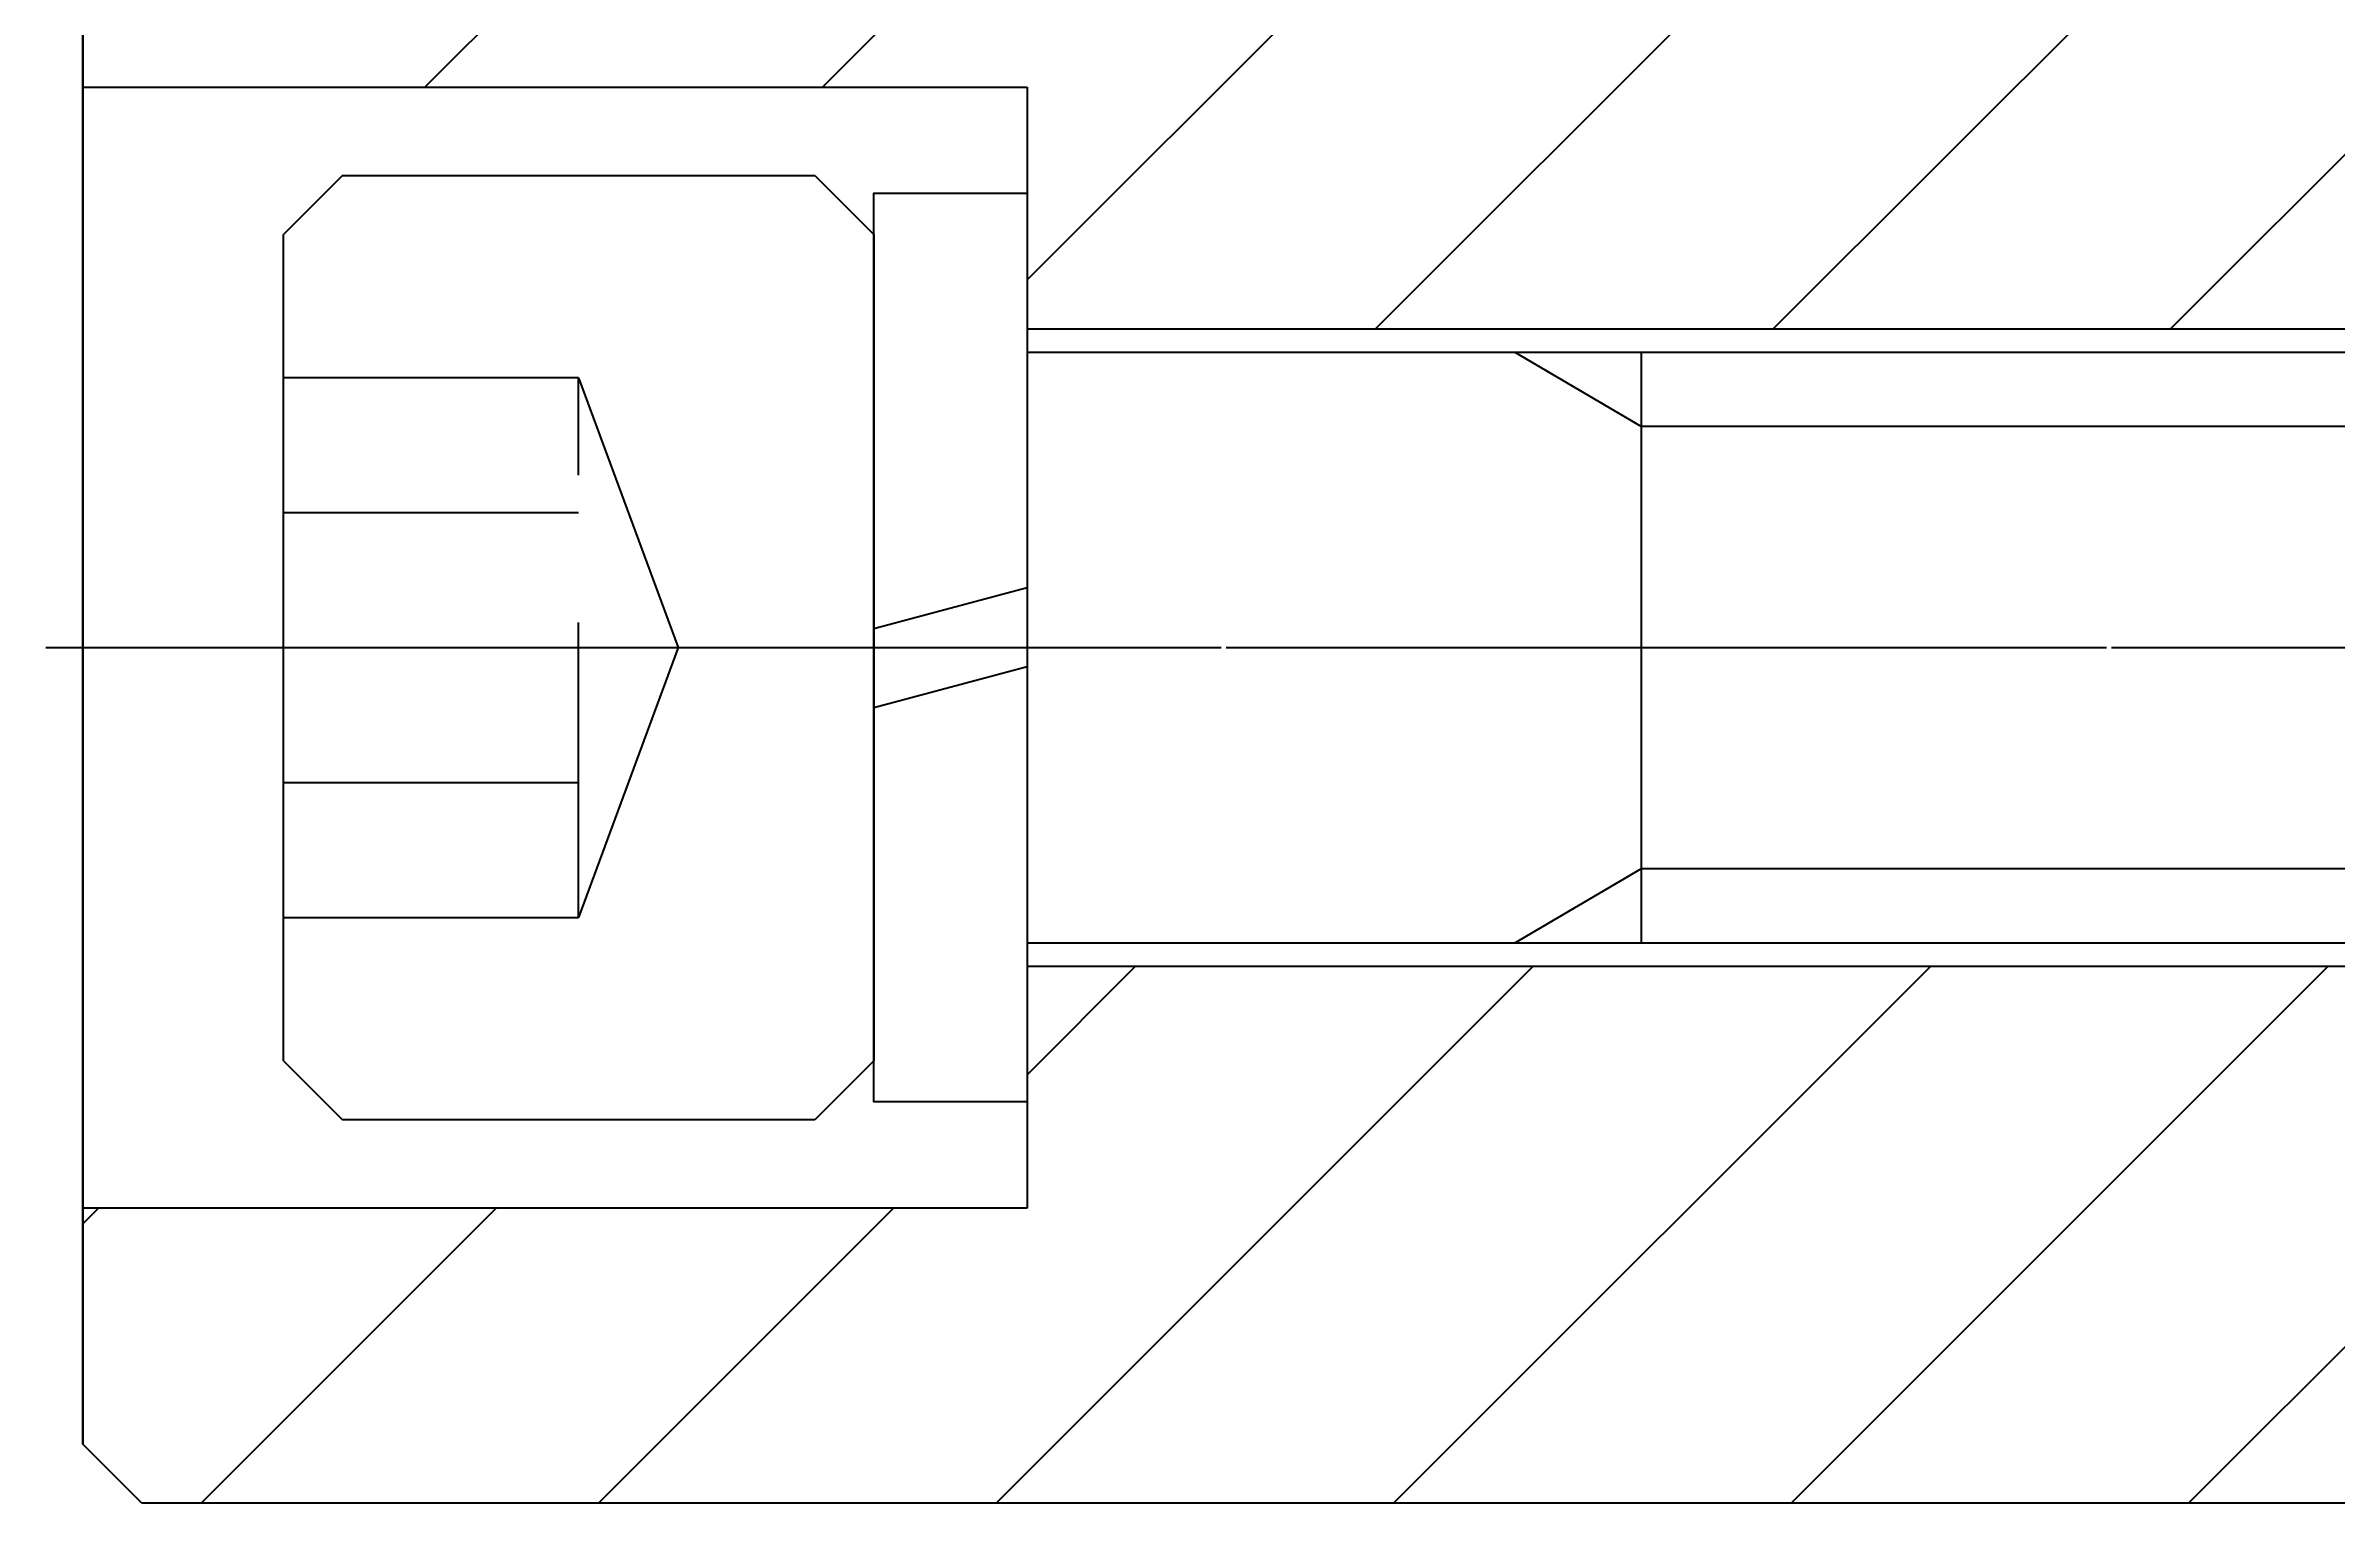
# Model space of a CAD drawing. Header units: millimetres. Extents: x -25 to 1862, y -10 to 2202.
# Drawn here: x 838.43 to 877.2, y 1974.02 to 1998.72 of the extents above; entities that cross this region are included whole.
import ezdxf

# ---------------------------------------------------------------- set-up
doc = ezdxf.new("R2010")
doc.units = ezdxf.units.MM
doc.header["$LTSCALE"] = 10
doc.linetypes.add('CENTER', pattern=[2, 1.25, -0.25, 0.25, -0.25])
doc.linetypes.add('DASHED', pattern=[0.75, 0.5, -0.25])
for name, color, linetype in [('1轮廓实线层', 7, 'Continuous'), ('2细线层', 4, 'Continuous'), ('3中心线层', 1, 'CENTER'), ('4虚线层', 6, 'DASHED'), ('5剖面线层', 2, 'Continuous')]:
    doc.layers.add(name, color=color, linetype=linetype)
doc.styles.add('PC_TEXTSTYLE', font='isocp.shx', dxfattribs={"width": 0.8, "bigfont": 'hzfs.shx'})

# ---------------------------------------------------------------- blocks, each defined once
blk = doc.blocks.new('总装图v3.1')
at = {"layer": '5剖面线层'}
h = blk.add_hatch(dxfattribs=at)
h.set_pattern_fill('ANSI31', color=256, scale=1.5, angle=180, style=0)
h.set_pattern_definition([(225, (429.914, 256.248), (3.367596, -3.367596), [])])
h.paths.add_polyline_path([(-3, -70.5), (13, -70.5), (13, -74.6), (41, -74.6), (42, -73.6), (42, -71.55), (39, -71.55), (39, -67.55), (42, -67.55), (42, -65), (47, -65), (48, -64), (48, -49.5), (47, -48.5), (43, -48.5), (30, -62.5), (0, -62.5), (-3, -65.5)])
h.paths.add_polyline_path([(-3, -93.5), (-2, -94.5), (41, -94.5), (42, -93.5), (42, -86.4), (41, -85.4), (13, -85.4), (13, -89.5), (-3, -89.5)])
h.paths.add_polyline_path([(-3, 65.5), (0, 62.5), (30, 62.5), (43, 48.5), (47, 48.5), (48, 49.5), (48, 64), (47, 65), (42, 65), (42, 67.55), (39, 67.55), (39, 71.55), (42, 71.55), (42, 73.6), (41, 74.6), (13, 74.6), (13, 70.5), (-3, 70.5)])
h.paths.add_polyline_path([(-3, 89.5), (3.182, 89.5), (13, 89.5), (13, 85.4), (41, 85.4), (42, 86.4), (42, 93.5), (41, 94.5), (-2, 94.5), (-3, 93.5)])
at = {"layer": '1轮廓实线层'}
for p, q in [((-3, 93.5), (-3, -93.5)), ((-3, -93.5), (-3, -65.5)), ((-3, -70.5), (13, -70.5)), ((13, -70.5), (13, -89.5)), ((1.4, -72), (0.4, -73)), ((1.4, -72), (9.4, -72)), ((9.4, -72), (10.4, -73)), ((0.4, -87), (0.4, -73)), ((10.4, -73), (10.4, -87)), ((13, -74.6), (41, -74.6)), ((54.4, -75), (13, -75)), ((23.4, -75), (23.4, -85)), ((10.4, -79.675), (13, -78.979)), ((13, -80.325), (10.4, -81.021)), ((13, -85), (54.4, -85)), ((13, -85.4), (41, -85.4)), ((0.4, -87), (1.4, -88)), ((10.4, -87), (9.4, -88)), ((9.4, -88), (1.4, -88)), ((13, -89.5), (-3, -89.5)), ((-2, -94.5), (-3, -93.5)), ((41, -94.5), (-2, -94.5))]:
    blk.add_line(p, q, dxfattribs=at)
for points in [[(10.4, -80), (10.4, -72.3), (13, -72.3), (13, -80)], [(13, -80), (13, -87.7), (10.4, -87.7), (10.4, -80)]]:
    blk.add_lwpolyline(points, dxfattribs=at)
at = {"layer": '2细线层'}
for p, q in [((23.4, -76.25), (21.269, -75)), ((55.4, -76.25), (23.4, -76.25)), ((23.4, -83.75), (21.269, -85)), ((55.4, -83.75), (23.4, -83.75))]:
    blk.add_line(p, q, dxfattribs=at)
at = {"layer": '3中心线层'}
for p, q in [((-3.629, -80), (45.116, -80)), ((-1.213, -80), (57.787, -80)), ((7.4, -80), (16, -80))]:
    blk.add_line(p, q, dxfattribs=at)
at = {"layer": '4虚线层'}
for p, q in [((5.4, -75.425), (0.4, -75.425)), ((5.4, -84.575), (5.4, -75.425)), ((5.4, -75.425), (7.086, -80)), ((0.4, -77.712), (5.4, -77.712)), ((7.086, -80), (5.4, -84.575)), ((0.4, -82.287), (5.4, -82.287)), ((0.4, -84.575), (5.4, -84.575))]:
    blk.add_line(p, q, dxfattribs=at)
at = {"style": 'PC_TEXTSTYLE'}
blk.add_text('TH_SUPERPART', height=1e-29, dxfattribs=at).set_placement((10.4, -80))

msp = doc.modelspace()

# ---------------------------------------------------------------- block references
at = {"layer": '1轮廓实线层'}
msp.add_blockref('总装图v3.1', (842.059, 2068.522), dxfattribs=at)

doc.saveas('drawing.dxf')
